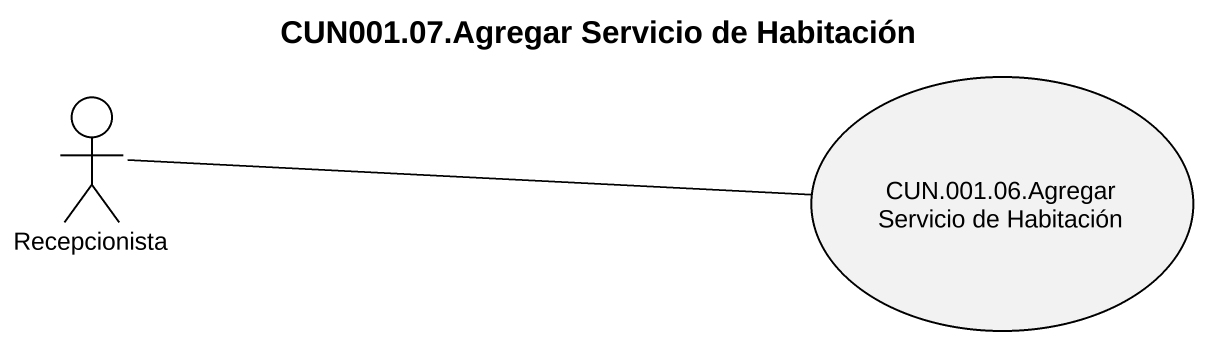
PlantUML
@startuml
title CUN001.07.Agregar Servicio de Habitación
usecase "CUN.001.06.Agregar Servicio de Habitación" as CUN_001_06_Agregar_Servicio
actor Recepcionista
Recepcionista -right- CUN_001_06_Agregar_Servicio
@enduml
